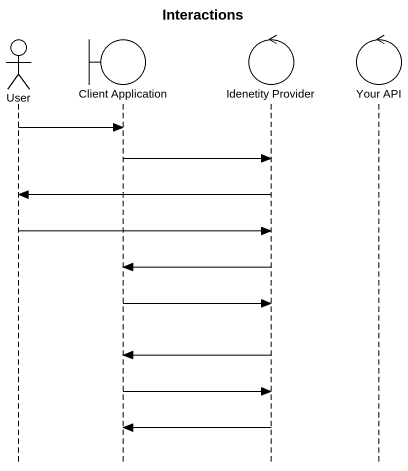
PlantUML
@startuml
title Interactions
hide footbox
actor User
boundary "Client Application" as Client_Application
control "Idenetity Provider" as Idenetity_Provider
control "Your API" as Your_API

User -> Client_Application
Client_Application -> Idenetity_Provider
Idenetity_Provider -> User
User -> Idenetity_Provider
Idenetity_Provider -> Client_Application
Client_Application -> Idenetity_Provider
Idenetity_Provider -> Client_Application
Client_Application -> Idenetity_Provider
Idenetity_Provider -> Client_Application
@enduml
